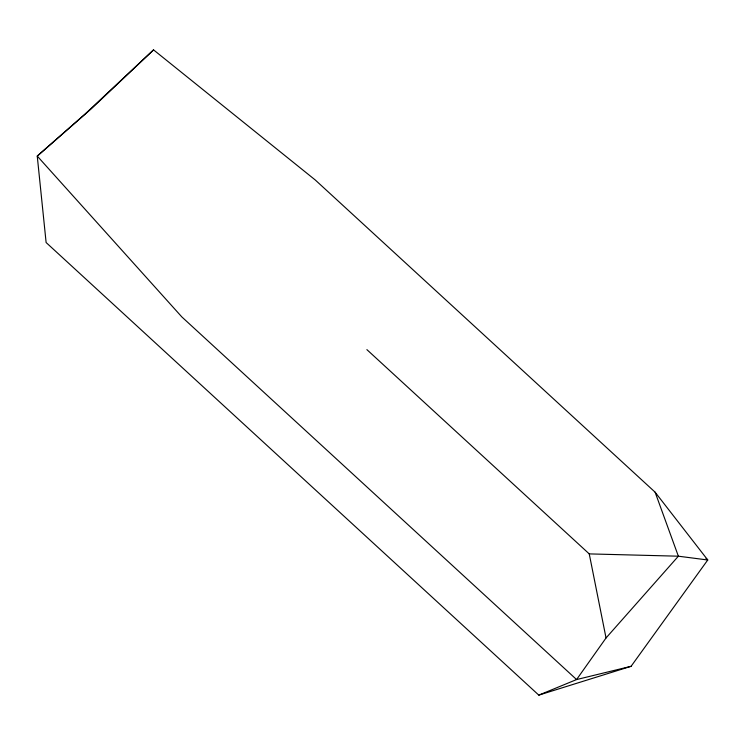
<?xml version="1.0" encoding="UTF-8"?>
<svg xmlns="http://www.w3.org/2000/svg" width="745" height="745" viewBox="0 0 745 745"><rect width="100%" height="100%" fill="white"/><g stroke="black" fill="none" stroke-linecap="round" stroke-linejoin="round"><path stroke-width="1.12" d="M706.036 558.405L707.75 559.989L678.369 556.198L606.039 637.971L576.583 679.561L538.793 695.122L46.116 242.535L37.25 156.077L84.623 114.451L153.554 49.878L315.247 179.973L655.106 492.175L707.75 559.989L631.089 666.309L538.793 695.122M153.554 49.878L91.449 108.658L37.25 156.077L181.845 316.932L576.583 679.561L631.089 666.309M366.885 349.629L589.248 553.898L678.369 556.198L655.106 492.175M589.248 553.898L606.039 637.971"/></g></svg>
